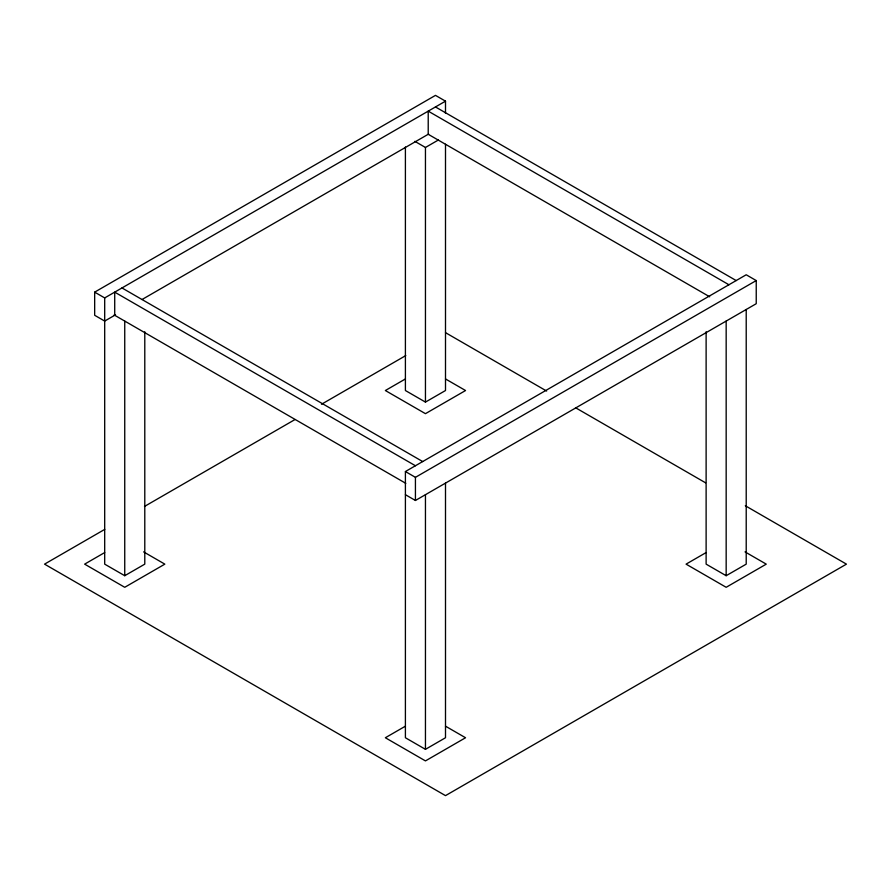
<?xml version="1.0" encoding="UTF-8"?>
<svg xmlns="http://www.w3.org/2000/svg" width="891" height="891" viewBox="0 0 891 891"><rect width="100%" height="100%" fill="white"/><g stroke="black" fill="none" stroke-linecap="round" stroke-linejoin="round"><path stroke-width="1.34" d="M115.529 314.813L104.692 321.072L94.669 315.291L94.669 292.137L435.476 95.37L445.5 101.162L445.5 113.413M94.669 292.137L104.692 297.928L445.5 101.162M142.025 299.521L428.638 134.04M414.838 141.335L425.452 147.46L438.428 139.965M104.748 529.377L44.55 564.137L445.5 795.63L846.45 564.137L745.31 505.743M144.487 506.444L294.988 419.55M321.484 404.258L405.761 355.587M104.692 552.565L84.645 564.137L124.74 587.292L164.835 564.137L143.607 551.885M405.405 378.953L385.358 390.525L425.452 413.669L465.548 390.525L445.5 378.953M104.692 297.928L104.692 564.137L124.74 575.709L144.787 564.137L144.787 331.764M405.405 147.015L405.405 390.525L425.452 402.097L445.5 390.525L445.5 144.231M445.5 483.111L445.5 737.748L425.452 749.331L405.405 737.748L405.405 471.539L746.212 274.773L756.236 280.565L756.236 303.708L415.429 500.475L405.405 494.694M405.405 471.539L415.429 477.331L756.236 280.565M405.405 726.176L385.358 737.748L425.452 760.903L465.548 737.748L445.5 726.176M706.118 552.565L686.07 564.137L726.165 587.292L766.26 564.137L745.032 551.885M706.118 331.764L706.118 564.137L726.165 575.709L746.212 564.137L746.212 309.5M435.476 106.953L736.189 280.565M728.927 284.752L428.215 111.141L428.215 134.285L709.682 296.792M445.5 332.655L546.64 391.049M575.541 407.733L705.572 482.811M121.978 287.949L422.69 461.56M415.429 465.748L114.716 292.137L114.716 315.291M114.126 314.946L405.806 483.345M726.165 321.072L726.165 575.709M425.452 147.46L425.452 402.097M425.452 494.694L425.452 749.331M415.429 477.331L415.429 500.475M124.74 321.072L124.74 575.709"/></g></svg>
